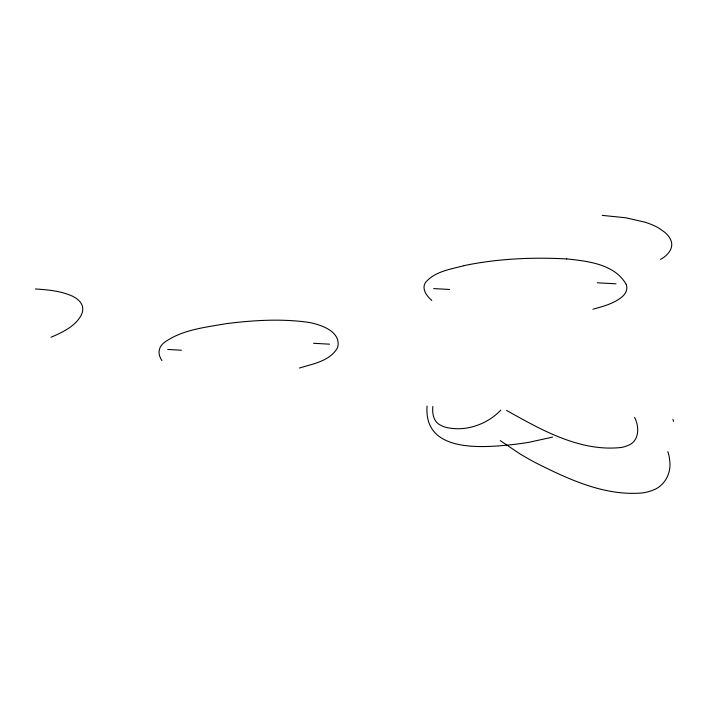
<?xml version="1.0" encoding="UTF-8"?>
<svg xmlns="http://www.w3.org/2000/svg" width="709" height="709" viewBox="0 0 709 709"><rect width="100%" height="100%" fill="white"/><g stroke="black" fill="none" stroke-linecap="round" stroke-linejoin="round"><path stroke-width="1.06" d="M500.82 410.121C486.968 424.7 464.882 432.251 445.19 427.155A17.76 9.421 5.7 0 1 440.307 425.037C433.438 421.687 432.091 413.312 432.853 406.443M660.487 259.37C667.506 255.852 674.738 247.663 670.501 239.465A59.68 23.113 7.4 0 0 664.936 232.419L659.113 228.289A46.085 17.725 7.6 0 0 644.986 222.174L625.772 217.778L602.251 215.385M51.013 337.262C62.41 332.326 75.03 326.574 81.234 315.159A58.812 25.985 -4.6 0 0 82.147 305.446L81.544 304.161A46.147 20.419 -4.4 0 0 72.469 296.185C60.894 290.92 47.982 289.821 35.45 288.98M552.63 437.107L529.153 442.265A196.038 94.12 4.9 0 1 512.306 444.614C481.721 447.831 423.557 452.829 427.066 406.133M592.91 309.221C603.199 306.394 614.127 303.603 622.422 296.522A55.036 23.255 7.2 0 0 626.26 284.371M299.393 368.024C312.891 363.868 330.447 361.076 337.688 347.392C341.401 331.635 321.381 324.802 309.328 322.489C281.792 318.447 253.636 320.229 226.118 323.667C204.812 327.487 181.442 329.685 163.593 343.023A38.667 18.788 -1.3 0 0 159.817 348.208C158.045 352.329 159.481 357.026 161.865 360.58M463.899 265.698C450.632 269.252 434.927 271.352 425.568 282.412A44.906 19.763 5.2 0 0 424.009 287.207C424 292.649 428.059 296.982 431.772 300.492M597.306 282.802L615.988 283.813M433.695 288.598L449.63 289.467M313.564 343.307L329.605 344.175M167.794 349.466L181.433 350.211M566.704 258.891C587.664 261.134 614.774 264.049 626.136 284.362M506.598 410.44C541.454 429.982 580.396 452.227 621.811 447.414A32.348 16.679 9.9 0 0 627.447 445.642C639.429 441.725 639.615 426.845 634.582 417.371M500.27 440.643L519.989 453.875A257.704 120.184 10.9 0 0 535.295 462.596C568.37 479.231 604.591 496.3 642.558 492.932A42.948 23.034 11 0 0 652.723 490.247C664.501 486.179 671.272 473.452 669.783 461.373A133.868 72.088 8.3 0 0 668.817 455.063L667.869 451.624M672.894 419.444L673.55 421.323M463.854 265.671A237.976 113.148 8.7 0 1 566.721 258.953"/></g></svg>
